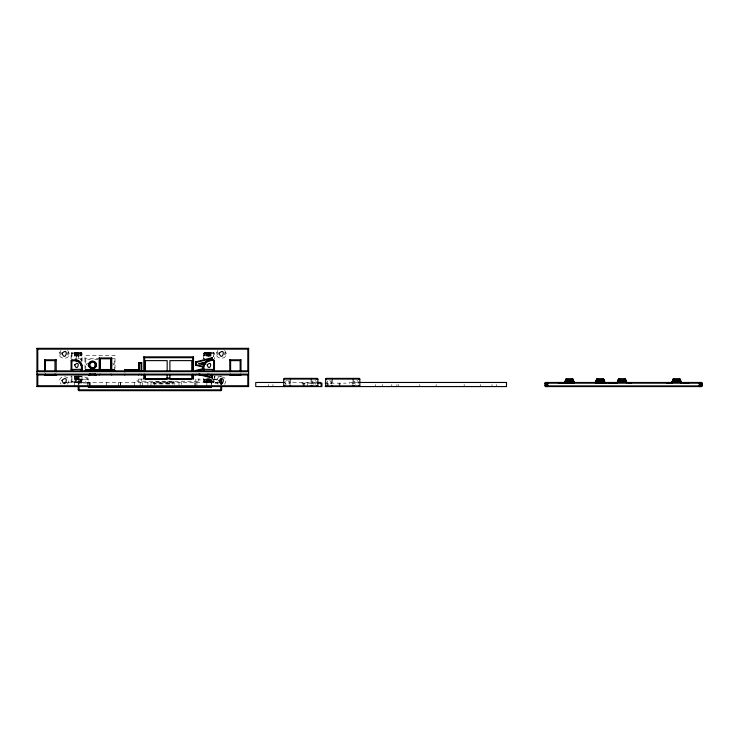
<?xml version="1.0" encoding="UTF-8"?>
<svg xmlns="http://www.w3.org/2000/svg" width="739" height="739" viewBox="0 0 739 739"><rect width="100%" height="100%" fill="white"/><g stroke="black" fill="none" stroke-linecap="round" stroke-linejoin="round"><path stroke-width="0.55" stroke-dasharray="3.69 2.77" d="M75.184 381.657L75.166 382.469L75.202 375.92M210.384 353.251L210.403 352.429L210.366 356.798M75.877 382.469L75.969 375.975M209.599 353.251L209.691 352.429M67.646 350.415C74.731 360.78 53.799 360.78 60.884 350.415M224.684 350.415C231.769 360.78 210.846 360.78 217.931 350.415M82.02 361.205L82.02 353.251L81.198 352.429L71.914 352.429L71.775 358.932M213.793 381.657L213.663 382.469L212.878 381.629L213.793 381.657L213.793 378.248M77.235 382.469L77.503 381.657M208.065 353.251L208.343 352.429M77.872 382.469L78.232 381.657M207.336 353.251L207.696 352.429M207.086 352.429L206.652 357.796M79.045 382.469L79.563 375.975M206.523 352.429L206.015 357.796M79.563 382.469L80.145 381.657L80.145 375.975M206.005 352.429L205.424 353.251L205.424 357.796M224.499 384.298C231.178 374.525 211.437 374.525 218.125 384.298M67.443 384.141C74.14 374.377 54.4 374.359 61.069 384.141M80.024 382.469L80.671 381.657L80.671 375.975M205.544 352.429L204.906 353.251L204.906 358.932M80.422 382.469L81.124 381.657M205.146 352.429L204.444 353.251L204.444 358.932M80.763 382.469L81.502 381.657L81.502 375.975M204.814 352.429L204.066 353.251L204.066 358.932M81.022 382.469L81.798 381.657L81.798 375.975M204.546 352.429L203.77 353.251L203.77 358.932M72.69 381.657L71.914 382.469L71.092 381.657L71.092 375.975M212.878 353.251L213.663 352.429L214.476 353.251L214.476 358.932M71.092 358.932L71.092 353.251L71.914 352.429L72.69 353.251M82.02 375.975L82.02 381.657L81.198 382.469L81.124 375.975M203.558 358.932L203.558 353.251L204.37 352.429L213.663 352.429L213.663 356.66M214.476 375.975L214.476 381.657L213.663 382.469L213.663 378.248M59.647 355.034L61.272 354.6M67.249 352.993L68.875 352.558M216.693 355.034L218.319 354.6M224.296 352.993L225.922 352.558M87.645 365.288L86.269 364.235L87.645 363.182M112.633 365.325L113.723 364.235L112.633 363.145M71.092 353.251L82.02 353.251M203.558 353.251L214.476 353.251M59.48 353.796L61.171 353.796M67.36 353.796L69.041 353.796M216.527 353.796L218.208 353.796M224.407 353.796L226.088 353.796M99.996 358.775L84.976 358.775L84.976 355.357L115.016 355.357L115.016 368.502M110.924 358.775L115.016 358.775L114.203 359.597L114.203 368.659M84.976 368.502L84.976 358.775L85.798 359.597L90.26 359.597M94.712 359.597L98.065 359.597M78.214 376.465L83.008 376.502A6.18 6.18 0 0 1 88.153 380.622L88.32 384.308M221.608 376.465L216.813 376.502A6.18 6.18 0 0 0 214.218 377.417M142.59 379.061L137.121 379.061L137.121 381.241L199.946 381.241L199.946 379.061L195.142 379.061M78.214 379.199L87.775 379.199L87.775 383.024L78.214 383.024M212.047 379.199L218.421 379.199M71.092 381.657L82.02 381.657M214.476 381.657L203.558 381.657L203.558 378.248M66.99 382.469L218.578 382.469M315.756 382.469L290.159 382.469L290.159 384.52M358.618 382.469L349.455 382.469L349.455 386.571M153.509 382.885L172.63 382.885M218.421 383.024L212.047 383.024L212.047 379.754M301.715 383.153L310.703 383.153M312.911 383.153L315.987 383.153M334.194 383.153L327.201 383.153L327.248 386.571M337.086 383.153L346.074 383.153M216.693 352.558L218.319 352.993M224.296 354.6L225.922 355.034M59.647 352.558L61.272 352.993M67.249 354.6L68.875 355.034M204.546 382.469L203.77 381.657L203.77 378.248M81.022 352.429L81.798 353.251L81.798 361.205M204.814 382.469L204.066 381.657L204.066 378.248M80.763 352.429L81.502 353.251L81.502 361.205M205.146 382.469L204.444 381.657L204.444 378.248M80.422 352.429L81.124 353.251M205.544 382.469L204.906 381.657L204.906 378.248M80.024 352.429L80.671 353.251L80.671 360.069M206.005 382.469L205.424 381.657L205.424 378.248M79.563 352.429L80.145 353.251L80.145 358.932M206.523 382.469L206.015 378.248M79.045 352.429L79.563 358.932M207.086 382.469L206.652 378.248M207.336 381.657L207.696 382.469M77.872 352.429L78.232 353.251M208.065 381.657L208.343 382.469M77.235 352.429L77.503 353.251M209.599 381.657L209.691 382.469M75.877 352.429L75.969 358.932M210.384 381.657L210.403 382.469L210.384 378.248M75.184 353.251L75.166 352.429L75.184 358.932M496.396 384.52L496.396 386.571M492.026 384.52L492.026 386.571M480.553 384.52L480.553 386.571M464.166 384.52L464.166 386.571M436.167 384.52L436.167 386.571M419.78 384.52L419.78 386.571M398.524 384.52L398.524 386.571M396.926 384.52L396.926 386.571M391.79 384.52L391.79 386.571M382.322 384.52L382.322 386.571M375.403 384.52L375.403 386.571M353.805 380.428L353.805 384.52M352.983 380.197L352.983 384.751M352.18 382.469L352.18 384.52M339.931 383.153L339.931 386.571M339.127 383.153L339.127 386.571M332.504 379.061L332.504 384.751M331.682 380.428L331.682 384.52M328.051 383.153L328.051 386.571M311.886 380.428L311.886 384.52M311.064 380.197L311.064 384.751M307.369 382.469L307.369 386.571M304.56 383.153L304.56 386.571M303.766 383.153L303.766 386.571M302.999 382.469L302.999 386.571M290.575 379.061L290.575 384.751M289.762 380.428L289.762 384.52M285.79 382.469L285.79 384.52M272.95 384.52L272.95 386.571M268.58 384.52L268.58 386.571M220.785 375.643L220.785 376.465M213.793 353.251L213.793 356.66M211.502 384.308L211.668 380.622A6.18 6.18 0 0 1 212.269 379.366M211.206 382.469L211.206 386.571M210.929 352.429L210.929 356.798M210.929 379.199L210.929 382.469M210.864 352.429L210.864 356.798M210.864 379.199L210.864 382.469M210.67 352.429L210.67 356.798M210.67 379.199L210.68 384.382M209.978 352.429L209.978 356.798M209.978 379.199L209.978 382.469M209.516 352.429L209.516 356.798M209.599 378.248L209.516 382.469M209.017 356.798L209.017 352.429L208.823 356.66M209.017 379.199L209.017 382.469L208.823 378.248M208.518 352.429L208.518 357.888M208.518 379.199L208.518 382.469M208.065 352.429L208.065 357.888M208.065 378.248L208.065 382.469M207.668 352.429L207.668 357.888M207.668 379.199L207.668 382.469M207.363 352.429L207.363 357.888M207.336 378.248L207.363 382.469M207.169 352.429L207.169 357.888M207.105 379.199L207.169 382.469M206.837 382.469L206.837 386.571M204.37 352.429L204.37 353.251M198.579 379.061L198.579 381.241M196.897 382.469L196.897 386.571M195.844 379.061L195.844 381.241M195.364 382.469L195.364 386.571M194.791 382.469L194.791 386.571M181.618 382.469L181.618 384.52M178.977 382.469L178.977 386.571M174.792 382.469L174.792 384.52M173.314 381.241L173.314 383.975L152.825 383.975L152.825 381.241M169.213 381.241L169.213 381.924M169.213 382.885L169.213 383.975M167.845 381.241L167.845 381.924M167.845 382.885L167.845 383.975M154.719 382.469L154.719 384.52M150.978 382.469L150.978 386.571M147.892 382.469L147.892 384.52M142.276 382.469L142.276 386.571M141.223 379.061L141.223 381.241M140.161 382.469L140.161 386.571M138.489 379.061L138.489 381.241M134.59 382.469L134.59 386.571M120.522 382.469L120.522 386.571M120.485 382.469L120.485 386.571M118.342 382.469L118.379 386.571M106.601 382.469L106.601 386.571M90.213 382.469L90.213 386.571M89.761 382.469L89.798 386.571M89.142 386.571L89.142 381.112A7.002 7.002 0 0 0 84.625 376.04M87.655 382.469L87.618 386.571M85.798 359.597L85.798 368.659M81.198 352.429L81.124 360.069M79.036 375.643L79.036 384.271M78.916 358.932L78.482 352.429L78.463 358.119M78.916 375.975L78.482 382.469L78.463 375.92M78.74 382.469L78.74 386.571M78.399 352.429L78.399 358.119M78.399 375.92L78.399 382.469M78.205 352.429L78.232 358.932M78.205 375.92L78.214 384.271M77.909 352.429L77.909 358.119M77.909 375.92L77.909 382.469M77.512 352.429L77.503 358.932M77.512 375.92L77.512 382.469M77.05 352.429L77.05 358.119M77.05 375.92L77.05 382.469M76.745 358.932L76.57 352.429L76.551 358.119M76.745 375.975L76.57 382.469L76.551 375.92M76.062 352.429L76.062 358.119M76.062 375.92L76.062 382.469M75.6 352.429L75.6 358.119M75.6 375.92L75.6 382.469M74.898 352.429L74.898 358.119M74.898 375.92L74.898 382.469M74.639 352.429L74.704 358.119M74.704 375.92L74.639 382.469M74.371 382.469L74.371 386.571M71.914 352.429L71.914 358.932M71.914 375.975L71.914 382.469L71.775 375.975M356.909 380.557A1.977 1.977 0 0 1 357.39 384.188M355.413 384.188A1.977 1.977 0 0 1 355.884 380.557M329.603 380.557A1.977 1.977 0 0 1 330.074 384.188M328.098 384.188A1.977 1.977 0 0 1 328.578 380.557M315.876 383.874A1.977 1.977 0 0 1 315.47 384.188M313.484 384.188A1.977 1.977 0 0 1 313.964 380.557M314.99 380.557A1.977 1.977 0 0 1 316.19 381.481M287.674 380.557A1.977 1.977 0 0 1 288.155 384.188M286.178 384.188A1.977 1.977 0 0 1 285.448 383.467M285.448 381.481A1.977 1.977 0 0 1 286.649 380.557M217.987 381.601A1.912 1.912 0 0 1 215.049 382.673A1.912 1.912 0 0 1 215.049 379.541A1.912 1.912 0 0 1 217.987 380.613M210.68 381.112A7.002 7.002 0 0 1 211.197 379.624M214.467 376.345A7.002 7.002 0 0 1 215.188 376.04M204.37 381.629L203.558 381.657L204.37 382.469L204.37 381.629M172.63 381.924L153.509 381.924L153.509 383.43L172.63 383.43L172.63 381.924M82.722 382.765A1.912 1.912 0 0 0 85.595 381.112A1.912 1.912 0 0 0 82.722 379.449A1.912 1.912 0 0 0 82.722 382.765"/><path stroke-width="1.11" d="M110.924 369.703L99.996 369.703L99.996 358.775L99.174 357.953L99.174 369.38M110.924 370.341L115.016 370.341L115.016 370.886L114.203 369.518L85.798 369.518L84.976 370.886L84.976 370.341L110.924 370.341L110.924 358.775L111.737 357.953L99.174 357.953M358.794 385.749L359.136 386.571L359.819 385.887L359.819 379.061L359.126 378.377L326.361 378.377L325.677 379.061L325.677 385.887L326.361 386.571L326.693 385.749M75.184 359.93L71.914 359.93L71.775 370.849L71.092 369.491L71.092 360.743L75.166 360.743L75.184 359.93C80.634 359.791 83.59 366.054 82.02 370.849M547.784 386.571L547.784 382.469M681.561 383.153L681.607 382.469M699.27 386.571L699.27 382.469M568.208 383.153L568.568 379.061M598.941 383.153L599.292 379.061M620.723 382.469L621.074 379.061M675.354 382.469L675.705 379.061M75.166 360.743L75.877 360.789L75.969 359.967M88.671 364.918C88.486 359.995 96.513 359.995 96.329 364.918C96.513 369.842 88.486 369.842 88.671 364.918L89.493 364.918C96.827 353.371 96.827 376.465 89.493 364.918M567.062 383.153L567.746 379.061M597.786 383.153L598.47 379.061M619.568 382.469L620.252 379.061M674.199 382.469L674.883 379.061M71.092 369.491L82.02 369.297L81.198 370.849C82.195 367.015 80.976 361.777 76.57 360.9L76.745 360.105M566.065 383.153L567.035 379.061M596.798 383.153L597.759 379.061M91.507 374.95L91.719 374.128M547.211 382.469L547.211 386.571M683.51 382.469L683.335 383.153L682.854 382.469M699.851 386.571L699.851 382.469M91.507 368.622L91.719 367.819M93.28 362.018L93.493 361.223M618.58 382.469L619.55 379.061M673.211 382.469L674.171 379.061M203.558 370.849C201.165 364.299 207.253 358.212 213.663 359.93L214.476 360.743L214.476 369.491L213.793 370.849M213.663 359.93L213.663 369.297L212.878 370.849L214.476 369.491L203.558 369.297L204.37 370.849C201.858 364.235 208.324 358.84 214.476 360.743M565.307 383.153L566.49 379.061M596.04 383.153L597.223 379.061M564.836 383.153L566.148 379.061L564.836 382.469M595.56 383.153L596.881 379.061L595.56 382.469M617.675 382.128L618.663 379.061L617.342 382.469M672.296 382.128L673.284 379.061L671.973 382.469M574.231 382.469L572.864 379.061L566.037 379.061L564.67 383.153L564.504 382.469M595.394 383.153L596.761 379.061L603.587 379.061L604.955 382.469M626.746 382.469L625.379 379.061L618.552 379.061L617.185 383.153L617.527 382.469M681.367 382.469L680 379.061L673.174 379.061L671.806 383.153L672.148 382.469M617.822 382.469L619.005 379.061M672.444 382.469L673.626 379.061M77.235 361.094L77.503 360.318M564.67 382.469L566.037 379.061M595.394 382.469L596.761 379.061M617.185 382.469L618.552 379.061M671.806 382.469L673.174 379.061M284.774 385.749L284.432 386.571L283.748 385.887L283.748 379.061L284.441 378.377L317.207 378.377L317.89 379.061L317.89 385.887L317.207 386.571L316.865 385.749M312.089 385.749L311.747 386.571L311.064 385.887M354.009 385.749L353.667 386.571L352.983 385.887M359.136 378.377L358.997 379.403L359.819 379.061L325.687 379.061M547.738 383.153L548.015 382.469M699.039 386.571L699.316 385.887M77.872 361.362L78.232 360.623M90.583 374.95L90.999 374.128M546.712 382.469L546.712 386.571M684.979 383.153L685.321 382.469M700.341 386.571L700.341 382.469M90.583 368.234L90.999 367.523M94.001 362.313L94.416 361.602M78.482 361.704L78.916 361.002M686.522 383.153L687.011 382.469M89.788 374.95L90.38 374.128M546.287 382.469L545.807 383.153L546.287 386.571M615.199 383.153L615.689 382.469M669.83 383.153L670.31 382.469M686.392 383.153L686.882 382.469M700.766 386.571L701.246 385.887L700.766 382.469M203.068 367.071L195.567 365.269L195.567 361.925L196.251 362.452L211.834 358.461L212.509 357.584L212.509 360.244M79.045 362.101L79.563 361.463M687.122 383.153L687.667 382.469M89.179 374.95L89.899 374.128M545.964 382.469L545.373 383.153L545.373 385.887L545.964 386.571M613.684 383.153L614.275 382.469M668.305 383.153L668.906 382.469M687.482 383.153L688.074 382.469M701.089 386.571L701.68 385.887L701.68 383.153L701.089 382.469M612.4 383.153L613 382.469M667.031 383.153L667.622 382.469M687.612 383.153L688.212 382.469M687.991 383.153L688.637 382.469M88.8 374.95L89.595 374.128M545.096 383.153L545.761 382.469L701.366 382.469L702.05 383.153L702.05 385.887L701.366 386.571L545.687 386.571L545.003 385.887L702.05 385.887M612.733 383.153L613.398 382.469M667.354 383.153L668.019 382.469M688.157 383.153L688.822 382.469M701.293 386.571L701.958 385.887L701.958 383.153L701.293 382.469M688.258 383.153L688.924 382.469M37.772 370.849L36.95 371.671L248.618 371.671L247.805 370.849L37.772 370.849L37.772 349.15L36.95 348.337L36.95 386.571L248.618 386.571L248.618 348.337L36.95 348.337M44.599 374.95L45.421 374.128M45.421 374.276L44.599 375.098L56.201 375.098L54.972 374.276M36.95 386.571L37.772 385.749L247.805 385.749L248.618 386.571M71.092 360.743L71.914 359.93M89.788 367.625L90.38 367.043M94.629 362.794L95.211 362.212M99.174 374.95L99.996 374.128M89.142 386.571L88.32 387.393L211.502 387.393L210.68 386.571M124.743 374.95L125.427 374.267M141.057 371.246L141.057 363.339L141.74 362.655L138.59 362.655L138.59 369.62L139.274 370.304L139.274 363.339L138.59 362.655M138.59 374.95L139.274 374.267M143.782 374.978L144.604 374.156M143.782 374.451L143.782 378.848L144.604 378.026L144.604 374.636M143.782 371.154L143.782 356.863L144.604 357.685L192.694 357.685L193.516 356.863L193.516 371.154M195.567 374.959L196.251 374.276M247.805 370.886L247.805 349.15L248.618 348.337M240.157 370.867L240.157 360.623L240.969 359.801L229.774 359.801L229.774 371.819M230.596 374.156L229.774 375.098L240.969 375.098L240.157 374.156M78.214 386.506L78.214 389.85L79.036 390.663L220.785 390.663L221.608 389.85L221.608 386.506M290.575 385.887L289.891 386.571L289.559 385.749M311.064 379.061L311.747 378.377M332.504 385.887L331.82 386.571L331.478 385.749M352.983 379.061L353.667 378.377M545.761 386.571L545.096 385.887L545.003 383.153L545.687 382.469M79.563 362.563L80.145 361.99M88.671 374.95L89.493 374.128M80.024 363.08L80.671 362.572M195.567 365.269L196.251 364.733L203.798 366.544M207.474 374.174L211.834 375.218L212.509 374.682L212.509 378.128L197.683 374.396M56.201 359.801L44.599 359.801L45.421 360.623L54.972 360.623L56.201 359.801L56.201 371.819M80.422 363.653L81.124 363.218M89.179 366.83L89.899 366.424M95.1 363.422L95.821 363.006M80.763 364.262L81.502 363.902M317.068 379.403L317.89 379.061L283.758 379.061M325.677 385.887L326.49 385.546M81.022 364.9L81.798 364.632M88.8 365.907L89.595 365.694M95.405 364.142L96.199 363.93M195.567 361.925L212.509 357.584M203.068 368.622L195.567 370.47L196.251 370.996L203.798 369.149M204.287 364.955L198.874 363.727L205.35 362.156M198.874 363.727L205.063 362.932M206.283 374.959L209.183 374.276M81.198 365.5L82.02 365.389M37.772 349.15L247.805 349.15M143.782 356.863L193.516 356.863M229.774 359.801L230.596 360.623L240.157 360.623M139.274 363.339L141.057 363.339M95.507 364.918L96.329 364.918M124.743 371.911L124.743 369.62L138.59 369.62M139.274 370.304L125.427 370.304L124.743 369.62M166.358 378.026L169.794 378.026M143.782 378.848L193.516 378.848L193.516 374.451M64.265 382.469L66.556 382.469M219.012 382.469L221.312 382.469M284.672 382.469L255.749 382.469L255.749 386.571L321.899 386.571L321.899 383.153L317.013 383.153M316.865 382.469L320.199 382.469M359.071 382.469L506.501 382.469L506.501 386.571L325.206 386.571M325.206 383.153L326.398 383.153M545.003 383.153L702.05 383.153M283.758 385.887L317.881 385.887L317.068 385.546M325.687 385.887L359.81 385.887M78.214 389.85L221.608 389.85M203.558 365.389L204.37 365.5M75.877 360.789L76.57 360.9M201.867 363.708L204.01 364.188M198.874 374.276L201.867 374.959M198.754 374.276L201.729 374.959M199.585 374.174L211.834 377.25L212.509 378.128M88.8 363.93L89.595 364.142M95.405 365.694L96.199 365.907M203.77 364.632L204.546 364.9M325.677 379.061L326.49 379.403M204.066 363.902L204.814 364.262M89.179 363.006L89.899 363.422M95.1 366.424L95.821 366.83M204.444 363.218L205.146 363.653M54.972 374.128L56.201 374.95M204.906 362.572L205.544 363.08M95.507 374.128L96.329 374.95M205.424 361.99L206.005 362.563M612.603 382.469L613.287 383.153M557.982 382.469L558.656 383.153M331.82 378.377L332.504 379.061M289.891 378.377L290.575 379.061M211.834 374.276L212.555 374.959M192.694 374.156L193.516 374.978M193.516 378.848L192.694 378.026L192.694 374.636M141.057 374.267L141.74 374.95M110.924 374.128L111.737 374.95M99.174 369.518L99.996 370.341M89.788 362.212L90.38 362.794M94.629 367.043L95.211 367.625M558.037 382.469L558.721 383.153M685.155 382.469L685.82 383.153M630.533 382.469L631.198 383.153M612.853 382.469L613.518 383.153M612.391 382.469L613.056 383.153M95.405 374.128L96.199 374.95M558.545 382.469L559.183 383.153M630.921 382.469L631.522 383.153M684.268 382.469L684.868 383.153M629.646 382.469L630.238 383.153M613.601 382.469L614.201 383.153M611.772 382.469L612.372 383.153M95.1 374.128L95.821 374.95M206.015 361.463L206.523 362.101M559.525 382.469L560.07 383.153M685.45 382.469L685.968 383.153M628.233 382.469L628.723 383.153M614.802 382.469L615.282 383.153M610.802 382.469L611.282 383.153M94.629 374.128L95.211 374.95M206.652 361.002L207.086 361.704M560.919 382.469L561.335 383.153M90.583 361.602L90.999 362.313M94.001 367.523L94.416 368.234M681.025 382.469L681.367 383.153L680 379.061M626.395 382.469L626.746 383.153L625.379 379.061M616.354 382.469L616.696 383.153M609.527 382.469L609.869 383.153M94.001 374.128L94.416 374.95M71.914 369.297L72.69 370.849M207.336 360.623L207.696 361.362M699.039 382.469L699.316 383.153M547.738 385.887L548.015 386.571M681.201 382.469L679.88 379.061L681.201 383.153M626.58 382.469L625.259 379.061L626.58 383.153M604.788 382.469L603.477 379.061L604.788 383.153M574.064 382.469L572.743 379.061L574.064 383.153M562.61 382.469L562.878 383.153M208.065 360.318L208.343 361.094M680.73 382.469L679.547 379.061L680.434 382.128M626.099 382.469L624.917 379.061L625.804 382.128M603.43 379.911L604.317 382.469M573.584 382.469L572.402 379.061L573.584 383.153M603.587 379.061L604.955 383.153M572.864 379.061L574.231 383.153M603.135 379.061L604.317 383.153M679.002 379.061L679.963 382.469M624.372 379.061L625.342 382.469M91.507 361.223L91.719 362.018M93.28 367.819L93.493 368.622M608.049 382.469L608.225 383.153M93.28 374.128L93.493 374.95M602.59 379.061L603.551 383.153M571.866 379.061L572.827 383.153M208.823 360.105L209.008 360.9M678.291 379.061L678.975 382.469M623.67 379.061L624.353 382.469M601.879 379.061L602.562 383.153M571.155 379.061L571.838 383.153M209.599 359.967L209.691 360.789M677.469 379.061L677.82 382.469M622.848 379.061L623.199 382.469M601.056 379.061L601.417 383.153M570.332 379.061L570.684 383.153M606.414 382.469L606.46 383.153M565.446 382.469L565.492 383.153M210.384 359.93L210.403 360.743M676.582 379.061L676.582 382.469M621.961 379.061L621.961 382.469M600.179 379.061L600.179 383.153M569.446 379.061L569.446 383.153M321.105 383.153L321.105 386.571M247.805 374.313L247.805 385.749M240.969 359.801L240.969 371.819M230.596 360.623L230.596 370.867M221.608 378.691L221.608 384.271M220.785 378.691L220.785 384.271M220.785 386.506L220.785 390.663M211.834 358.461L211.834 360.586M211.834 375.218L211.834 377.25M204.925 363.477L204.925 364.041M196.251 362.452L196.251 364.733M192.694 357.685L192.694 371.246M191.752 370.996L191.752 360.623L169.896 360.623L169.896 370.996M191.752 374.451L191.752 379.061L169.896 379.061L169.896 374.451M167.171 370.996L167.171 360.623L145.315 360.623L145.315 370.996M167.171 374.451L167.171 379.061L145.315 379.061L145.315 374.451M144.604 357.685L144.604 371.246M141.74 362.655L141.74 370.978M111.737 357.953L111.737 369.38M110.924 369.426L110.924 358.775L99.996 358.775L99.996 369.703M92.504 361.085L92.504 361.916M92.504 367.92L92.504 368.752M92.504 374.128L92.504 374.95M79.036 386.506L79.036 390.663M54.972 360.623L54.972 370.867M45.421 360.623L45.421 370.867M44.599 359.801L44.599 371.819M37.772 374.313L37.772 385.749M62.085 353.214C65.152 362.997 69.642 346.268 62.085 353.214M74.704 364.89C77.309 373.204 81.114 359.006 74.704 364.89M207.169 364.89C209.774 373.204 213.58 359.006 207.169 364.89M219.132 353.214C222.199 362.997 226.688 346.268 219.132 353.214M219.067 380.511C222.236 390.598 226.836 373.352 219.067 380.511M62.021 380.354C65.171 390.441 69.808 373.204 62.021 380.354M248.618 374.128L247.805 374.95L37.772 374.95L36.95 374.128L248.618 374.128M689.081 382.469L688.397 383.153L689.071 382.469M558.896 383.153L558.231 382.469L558.896 383.153M559.571 383.153L558.98 382.469L559.571 383.153M560.661 383.153L560.171 382.469L560.661 383.153M562.074 383.153L561.732 382.469L562.074 383.153M563.718 383.153L563.543 382.469L563.718 383.153"/></g></svg>
